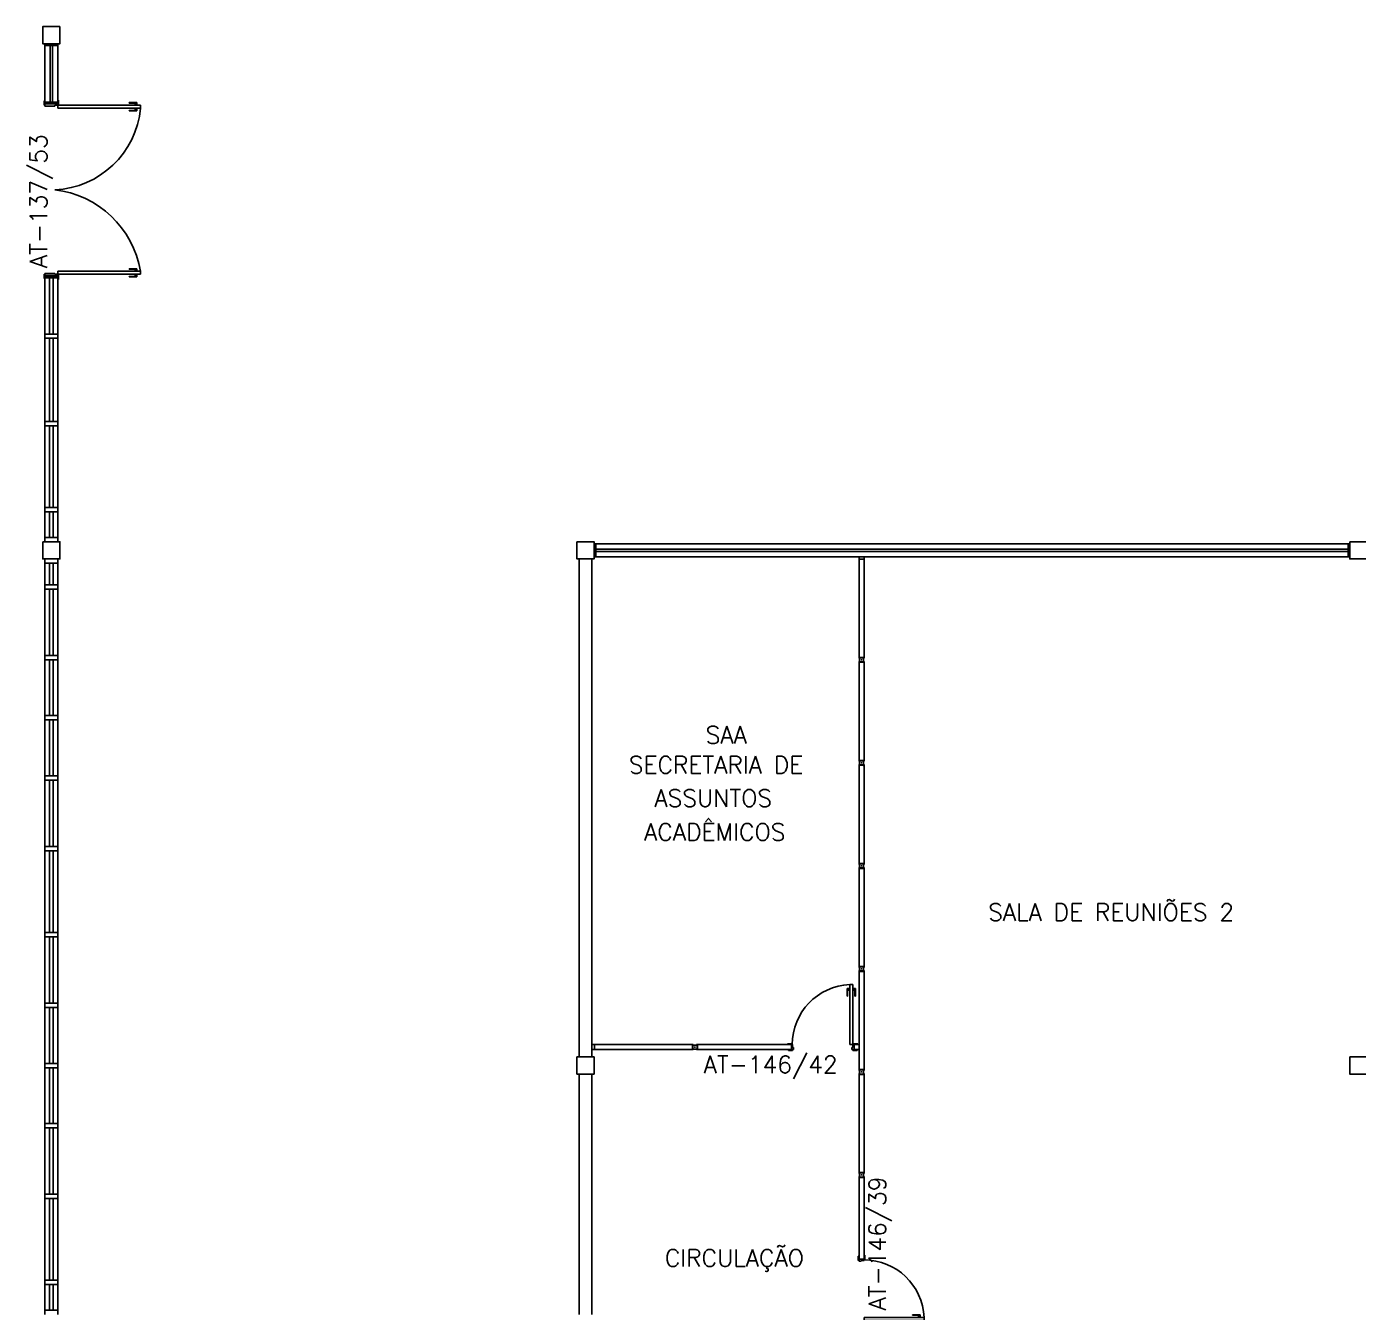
# Model space of a CAD drawing. Header units: millimetres. Extents: x 2069 to 2250, y 1124 to 1284.
# Drawn here: x 2205.69 to 2221.19, y 1167.11 to 1182.08 of the extents above; entities that cross this region are included whole.
import ezdxf

# ---------------------------------------------------------------- set-up
doc = ezdxf.new("R2010")
doc.units = ezdxf.units.MM
for name, color, linetype in [('ALV', 2, 'Continuous'), ('DIV', 2, 'Continuous'), ('DIV2', 2, 'Continuous'), ('ENDEREÇO', 2, 'Continuous'), ('JANELA', 1, 'Continuous'), ('MACANETA', 1, 'Continuous'), ('MARCO', 2, 'Continuous'), ('PILARES', 3, 'Continuous'), ('PORTA', 2, 'Continuous'), ('TEXTO', 2, 'Continuous')]:
    doc.layers.add(name, color=color, linetype=linetype)
doc.styles.add('UNB-100', font='simplex.shx', dxfattribs={"height": 0.2})

# ---------------------------------------------------------------- blocks, each defined once
blk = doc.blocks.new('DIV12')
for p, q in [((-0.0051, 0), (0.0051, 0)), ((0, -0.0051), (0, 0.0051)), ((0.0285, 0.0285), (1.1715, 0.0285)), ((0.0285, -0.0285), (0.0285, 0.0285)), ((1.1715, -0.0285), (1.1715, 0.0285)), ((1.1949, 0), (1.2051, 0)), ((1.2, -0.0051), (1.2, 0.0051)), ((0.0285, -0.0285), (1.1715, -0.0285))]:
    blk.add_line(p, q)
blk = doc.blocks.new('MTT')
for p, q in [((-0.029, 0.018), (-0.029, 0.029)), ((-0.019, 0.029), (-0.029, 0.029)), ((-0.024, 0.018), (-0.029, 0.018)), ((-0.024, 0.018), (-0.024, -0.019)), ((-0.019, 0.024), (-0.019, 0.029)), ((-0.019, 0.024), (0.018, 0.024)), ((-0.005, 0), (0.005, 0)), ((0, -0.005), (0, 0.005)), ((0.018, 0.024), (0.018, 0.029)), ((0.018, 0.029), (0.029, 0.029)), ((0.024, 0.018), (0.029, 0.018)), ((0.024, 0.018), (0.024, -0.019)), ((0.029, 0.018), (0.029, 0.029)), ((-0.029, -0.019), (-0.024, -0.019)), ((-0.029, -0.019), (-0.029, -0.029)), ((-0.019, -0.029), (-0.029, -0.029)), ((0.018, -0.024), (-0.019, -0.024)), ((-0.019, -0.024), (-0.019, -0.029)), ((0.018, -0.024), (0.018, -0.029)), ((0.018, -0.029), (0.029, -0.029)), ((0.029, -0.019), (0.024, -0.019)), ((0.029, -0.019), (0.029, -0.029))]:
    blk.add_line(p, q)
blk = doc.blocks.new('IMTT')
for p, q in [((-0.005, 0), (0.005, 0)), ((0.029, 0.029), (0, 0.029)), ((0, -0.028), (0, 0.029)), ((0.029, -0.028), (0, -0.028))]:
    blk.add_line(p, q)
blk = doc.blocks.new('DOOR70')
at = {"layer": 'MACANETA', "color": 1}
for p, q in [((-0.015, -0.565), (-0.01, -0.565)), ((-0.015, -0.655), (-0.015, -0.565)), ((-0.01, -0.655), (-0.01, -0.565)), ((0.08, -0.565), (0.075, -0.565)), ((0.075, -0.655), (0.075, -0.565)), ((0.08, -0.655), (0.08, -0.565)), ((-0.015, -0.655), (0.012, -0.655)), ((-0.01, -0.635), (0.012, -0.635)), ((0.012, -0.663), (0.012, -0.628)), ((0.012, -0.628), (0.015, -0.628)), ((0.012, -0.663), (0.015, -0.663)), ((0.053, -0.628), (0.05, -0.628)), ((0.053, -0.663), (0.05, -0.663)), ((0.053, -0.663), (0.053, -0.628)), ((0.075, -0.635), (0.053, -0.635)), ((0.08, -0.655), (0.053, -0.655))]:
    blk.add_line(p, q, dxfattribs=at)
at = {"layer": 'PORTA'}
for p, q in [((0.015, -0.7), (0.015, 0)), ((0.015, 0), (0.05, 0)), ((0.05, -0.7), (0.05, 0)), ((0.05, -0.7), (0.015, -0.7))]:
    blk.add_line(p, q, dxfattribs=at)
at = {"layer": 'PORTA', "color": 1}
blk.add_arc((0.02, 0), 0.7, 272.4563, 0, dxfattribs=at)

msp = doc.modelspace()

# ---------------------------------------------------------------- linework, layer by layer
at = {"layer": 'ALV'}
for p, q in [((2205.89825, 1181.88127), (2206.04825, 1181.88127)), ((2205.89825, 1181.18127), (2206.04825, 1181.18127)), ((2206.04825, 1181.18127), (2205.89825, 1181.18127)), ((2205.89825, 1179.17627), (2205.89825, 1179.18127)), ((2206.04825, 1179.18127), (2205.89825, 1179.18127)), ((2206.04825, 1179.17627), (2205.89825, 1179.17627)), ((2206.04825, 1179.17627), (2206.04825, 1179.18127)), ((2212.29325, 1176.05627), (2212.29325, 1175.90627)), ((2221.09325, 1175.90627), (2221.09325, 1176.05627)), ((2212.11825, 1175.88127), (2212.11825, 1170.08127)), ((2212.26825, 1175.88127), (2212.26825, 1170.08127)), ((2212.11825, 1169.88127), (2212.11825, 1167.08127)), ((2212.26825, 1169.88127), (2212.26825, 1167.08127))]:
    msp.add_line(p, q, dxfattribs=at)
at = {"layer": 'DIV', "color": 3}
for p, q in [((2205.89825, 1181.88127), (2206.04825, 1181.88127)), ((2205.89825, 1178.45127), (2205.89825, 1178.50127)), ((2205.89825, 1178.50127), (2206.04825, 1178.50127)), ((2205.89825, 1178.45127), (2206.04825, 1178.45127)), ((2206.04825, 1178.45127), (2206.04825, 1178.50127)), ((2205.89825, 1177.43127), (2205.89825, 1177.48127)), ((2205.89825, 1177.48127), (2206.04825, 1177.48127)), ((2206.04825, 1177.43127), (2206.04825, 1177.48127)), ((2205.89825, 1177.43127), (2206.04825, 1177.43127)), ((2205.89825, 1176.48127), (2206.04825, 1176.48127)), ((2205.89825, 1176.43127), (2205.89825, 1176.48127)), ((2205.89825, 1176.43127), (2206.04825, 1176.43127)), ((2206.04825, 1176.43127), (2206.04825, 1176.48127)), ((2205.89825, 1176.13127), (2206.04825, 1176.13127)), ((2205.89825, 1176.08127), (2205.89825, 1176.13127)), ((2205.89825, 1176.08127), (2206.04825, 1176.08127)), ((2206.04825, 1176.08127), (2206.04825, 1176.13127)), ((2205.89825, 1175.88127), (2205.89825, 1175.83127)), ((2205.89825, 1175.88127), (2206.04825, 1175.88127)), ((2205.89825, 1175.83127), (2206.04825, 1175.83127)), ((2206.04825, 1175.88127), (2206.04825, 1175.83127)), ((2205.89825, 1175.58127), (2205.89825, 1175.53127)), ((2205.89825, 1175.58127), (2206.04825, 1175.58127)), ((2205.89825, 1175.53127), (2206.04825, 1175.53127)), ((2206.04825, 1175.58127), (2206.04825, 1175.53127)), ((2205.89825, 1174.70627), (2205.89825, 1174.75627)), ((2205.89825, 1174.75627), (2206.04825, 1174.75627)), ((2205.89825, 1174.70627), (2206.04825, 1174.70627)), ((2206.04825, 1174.70627), (2206.04825, 1174.75627)), ((2205.89825, 1174.00627), (2205.89825, 1174.05627)), ((2205.89825, 1174.05627), (2206.04825, 1174.05627)), ((2206.04825, 1174.00627), (2206.04825, 1174.05627)), ((2205.89825, 1174.00627), (2206.04825, 1174.00627)), ((2205.89825, 1173.30627), (2205.89825, 1173.35627)), ((2205.89825, 1173.35627), (2206.04825, 1173.35627)), ((2205.89825, 1173.30627), (2206.04825, 1173.30627)), ((2206.04825, 1173.30627), (2206.04825, 1173.35627)), ((2205.89825, 1172.53127), (2205.89825, 1172.48127)), ((2205.89825, 1172.53127), (2206.04825, 1172.53127)), ((2206.04825, 1172.53127), (2206.04825, 1172.48127)), ((2205.89825, 1172.48127), (2206.04825, 1172.48127)), ((2205.89825, 1171.53127), (2206.04825, 1171.53127)), ((2205.89825, 1171.53127), (2205.89825, 1171.48127)), ((2205.89825, 1171.48127), (2206.04825, 1171.48127)), ((2206.04825, 1171.53127), (2206.04825, 1171.48127)), ((2205.89825, 1170.65627), (2205.89825, 1170.70627)), ((2205.89825, 1170.70627), (2206.04825, 1170.70627)), ((2205.89825, 1170.65627), (2206.04825, 1170.65627)), ((2206.04825, 1170.65627), (2206.04825, 1170.70627)), ((2205.89825, 1170.00627), (2206.04825, 1170.00627)), ((2205.89825, 1169.95627), (2205.89825, 1170.00627)), ((2205.89825, 1169.95627), (2206.04825, 1169.95627)), ((2206.04825, 1169.95627), (2206.04825, 1170.00627)), ((2205.89825, 1169.25627), (2205.89825, 1169.30627)), ((2205.89825, 1169.30627), (2206.04825, 1169.30627)), ((2205.89825, 1169.25627), (2206.04825, 1169.25627)), ((2206.04825, 1169.25627), (2206.04825, 1169.30627)), ((2205.89825, 1168.43127), (2205.89825, 1168.48127)), ((2205.89825, 1168.48127), (2206.04825, 1168.48127)), ((2206.04825, 1168.43127), (2206.04825, 1168.48127)), ((2205.89825, 1168.43127), (2206.04825, 1168.43127)), ((2205.89825, 1167.48127), (2206.04825, 1167.48127)), ((2205.89825, 1167.43127), (2205.89825, 1167.48127)), ((2205.89825, 1167.43127), (2206.04825, 1167.43127)), ((2206.04825, 1167.43127), (2206.04825, 1167.48127)), ((2205.89825, 1167.13127), (2206.04825, 1167.13127)), ((2205.89825, 1167.08127), (2205.89825, 1167.13127)), ((2206.04825, 1167.08127), (2206.04825, 1167.13127))]:
    msp.add_line(p, q, dxfattribs=at)
at = {"layer": 'DIV2'}
for p, q in [((2213.49675, 1170.16777), (2213.49675, 1170.22477)), ((2213.49675, 1170.22477), (2214.59075, 1170.22477)), ((2214.54575, 1170.22477), (2214.54575, 1170.23477)), ((2214.54575, 1170.23477), (2214.59575, 1170.23477)), ((2214.59075, 1170.22477), (2214.59075, 1170.16777)), ((2214.59075, 1170.22477), (2214.59575, 1170.22477)), ((2214.59575, 1170.23477), (2214.59575, 1170.22477)), ((2214.59575, 1170.22477), (2214.60575, 1170.22477)), ((2214.60575, 1170.22477), (2214.60575, 1170.18977)), ((2214.60575, 1170.18977), (2214.61575, 1170.18977)), ((2214.61575, 1170.18977), (2214.61575, 1170.16777)), ((2215.30575, 1170.18977), (2215.29575, 1170.18977)), ((2215.29575, 1170.18977), (2215.29575, 1170.16777)), ((2215.31575, 1170.22477), (2215.30575, 1170.22477)), ((2215.30575, 1170.22477), (2215.30575, 1170.18977)), ((2215.36575, 1170.23477), (2215.31575, 1170.23477)), ((2215.31575, 1170.23477), (2215.31575, 1170.22477)), ((2215.32075, 1170.22477), (2215.31575, 1170.22477)), ((2215.32075, 1170.22477), (2215.37975, 1170.22477)), ((2215.32075, 1170.22477), (2215.32075, 1170.16777)), ((2215.36575, 1170.22477), (2215.36575, 1170.23477)), ((2215.37975, 1170.16777), (2215.37975, 1170.22477)), ((2213.49675, 1170.16777), (2214.59075, 1170.16777)), ((2214.55575, 1170.15777), (2214.55575, 1170.16777)), ((2214.60575, 1170.15777), (2214.55575, 1170.15777)), ((2214.59075, 1170.16777), (2214.60575, 1170.16777)), ((2214.61575, 1170.16777), (2214.60575, 1170.16777)), ((2214.60575, 1170.16777), (2214.60575, 1170.15777)), ((2215.29575, 1170.16777), (2215.30575, 1170.16777)), ((2215.30575, 1170.16777), (2215.30575, 1170.15777)), ((2215.32075, 1170.16777), (2215.30575, 1170.16777)), ((2215.30575, 1170.15777), (2215.35575, 1170.15777)), ((2215.32075, 1170.16777), (2215.37975, 1170.16777)), ((2215.35575, 1170.15777), (2215.35575, 1170.16777)), ((2215.37975, 1168.67777), (2215.37975, 1167.72727)), ((2215.43675, 1168.67777), (2215.37975, 1168.67777)), ((2215.43675, 1168.67777), (2215.43675, 1167.72727)), ((2215.36975, 1167.71227), (2215.36975, 1167.76227)), ((2215.36975, 1167.76227), (2215.37975, 1167.76227)), ((2215.37975, 1167.71227), (2215.36975, 1167.71227)), ((2215.43675, 1167.72727), (2215.37975, 1167.72727)), ((2215.37975, 1167.72727), (2215.37975, 1167.71227)), ((2215.37975, 1167.70227), (2215.37975, 1167.71227)), ((2215.40175, 1167.70227), (2215.37975, 1167.70227)), ((2215.43675, 1167.71227), (2215.40175, 1167.71227)), ((2215.40175, 1167.71227), (2215.40175, 1167.70227)), ((2215.43675, 1167.77227), (2215.44675, 1167.77227)), ((2215.43675, 1167.72727), (2215.43675, 1167.72227)), ((2215.44675, 1167.72227), (2215.43675, 1167.72227)), ((2215.43675, 1167.72227), (2215.43675, 1167.71227)), ((2215.44675, 1167.77227), (2215.44675, 1167.72227))]:
    msp.add_line(p, q, dxfattribs=at)
at = {"layer": 'JANELA', "color": 3}
for p, q in [((2205.89825, 1181.86127), (2205.89825, 1181.88127)), ((2206.04825, 1181.86127), (2205.89825, 1181.86127)), ((2206.04825, 1181.88127), (2206.04825, 1181.86127)), ((2205.89825, 1181.20127), (2205.89825, 1181.18127)), ((2206.04825, 1181.20127), (2205.89825, 1181.20127)), ((2206.04825, 1181.18127), (2206.04825, 1181.20127)), ((2205.89825, 1179.15627), (2205.89825, 1179.17627)), ((2206.04825, 1179.17627), (2206.04825, 1179.15627)), ((2206.04825, 1179.15627), (2205.89825, 1179.15627)), ((2212.29325, 1176.05627), (2212.31325, 1176.05627)), ((2212.31325, 1176.05627), (2212.31325, 1175.90627)), ((2221.07325, 1176.05627), (2221.07325, 1175.90627)), ((2221.09325, 1176.05627), (2221.07325, 1176.05627)), ((2212.31325, 1175.90627), (2212.29325, 1175.90627)), ((2221.07325, 1175.90627), (2221.09325, 1175.90627))]:
    msp.add_line(p, q, dxfattribs=at)
at = {"layer": 'JANELA'}
for p, q in [((2205.89825, 1181.86127), (2205.89825, 1181.20127)), ((2205.95825, 1181.86127), (2205.95825, 1181.20127)), ((2205.98825, 1181.86127), (2205.98825, 1181.20127)), ((2206.04825, 1181.86127), (2206.04825, 1181.20127)), ((2205.89825, 1179.15627), (2205.89825, 1178.50127)), ((2205.95325, 1179.15627), (2205.95325, 1178.50127)), ((2205.99325, 1179.15627), (2205.99325, 1178.50127)), ((2206.04825, 1179.15627), (2206.04825, 1178.50127)), ((2205.89825, 1178.45127), (2205.89825, 1177.48127)), ((2205.95325, 1178.45127), (2205.95325, 1177.48127)), ((2205.99325, 1178.45127), (2205.99325, 1177.48127)), ((2206.04825, 1178.45127), (2206.04825, 1177.48127)), ((2205.89825, 1177.43127), (2205.89825, 1176.48127)), ((2205.95325, 1177.43127), (2205.95325, 1176.48127)), ((2205.99325, 1177.43127), (2205.99325, 1176.48127)), ((2206.04825, 1177.43127), (2206.04825, 1176.48127)), ((2205.89825, 1176.43127), (2205.89825, 1176.13127)), ((2205.95325, 1176.43127), (2205.95325, 1176.13127)), ((2205.99325, 1176.43127), (2205.99325, 1176.13127)), ((2206.04825, 1176.43127), (2206.04825, 1176.13127)), ((2212.31325, 1176.05627), (2221.07325, 1176.05627)), ((2212.31325, 1175.99627), (2221.07325, 1175.99627)), ((2212.31325, 1175.96627), (2221.07325, 1175.96627)), ((2205.89825, 1175.83127), (2205.89825, 1175.58127)), ((2205.95325, 1175.83127), (2205.95325, 1175.58127)), ((2205.99325, 1175.83127), (2205.99325, 1175.58127)), ((2206.04825, 1175.83127), (2206.04825, 1175.58127)), ((2212.31325, 1175.90627), (2221.07325, 1175.90627)), ((2205.89825, 1175.53127), (2205.89825, 1174.75627)), ((2205.95325, 1175.53127), (2205.95325, 1174.75627)), ((2205.99325, 1175.53127), (2205.99325, 1174.75627)), ((2206.04825, 1175.53127), (2206.04825, 1174.75627)), ((2205.89825, 1174.70627), (2205.89825, 1174.05627)), ((2205.95325, 1174.70627), (2205.95325, 1174.05627)), ((2205.99325, 1174.70627), (2205.99325, 1174.05627)), ((2206.04825, 1174.70627), (2206.04825, 1174.05627)), ((2205.89825, 1174.00627), (2205.89825, 1173.35627)), ((2205.95325, 1174.00627), (2205.95325, 1173.35627)), ((2205.99325, 1174.00627), (2205.99325, 1173.35627)), ((2206.04825, 1174.00627), (2206.04825, 1173.35627)), ((2205.89825, 1173.30627), (2205.89825, 1172.53127)), ((2205.95325, 1173.30627), (2205.95325, 1172.53127)), ((2205.99325, 1173.30627), (2205.99325, 1172.53127)), ((2206.04825, 1173.30627), (2206.04825, 1172.53127)), ((2205.89825, 1172.48127), (2205.89825, 1171.53127)), ((2205.95325, 1172.48127), (2205.95325, 1171.53127)), ((2205.99325, 1172.48127), (2205.99325, 1171.53127)), ((2206.04825, 1172.48127), (2206.04825, 1171.53127)), ((2205.89825, 1171.48127), (2205.89825, 1170.70627)), ((2205.95325, 1171.48127), (2205.95325, 1170.70627)), ((2205.99325, 1171.48127), (2205.99325, 1170.70627)), ((2206.04825, 1171.48127), (2206.04825, 1170.70627)), ((2205.89825, 1170.65627), (2205.89825, 1170.00627)), ((2205.95325, 1170.65627), (2205.95325, 1170.00627)), ((2205.99325, 1170.65627), (2205.99325, 1170.00627)), ((2206.04825, 1170.65627), (2206.04825, 1170.00627)), ((2205.89825, 1169.95627), (2205.89825, 1169.30627)), ((2205.95325, 1169.95627), (2205.95325, 1169.30627)), ((2205.99325, 1169.95627), (2205.99325, 1169.30627)), ((2206.04825, 1169.95627), (2206.04825, 1169.30627)), ((2205.89825, 1169.25627), (2205.89825, 1168.48127)), ((2205.95325, 1169.25627), (2205.95325, 1168.48127)), ((2205.99325, 1169.25627), (2205.99325, 1168.48127)), ((2206.04825, 1169.25627), (2206.04825, 1168.48127)), ((2205.89825, 1168.43127), (2205.89825, 1167.48127)), ((2205.95325, 1168.43127), (2205.95325, 1167.48127)), ((2205.99325, 1168.43127), (2205.99325, 1167.48127)), ((2206.04825, 1168.43127), (2206.04825, 1167.48127)), ((2205.89825, 1167.43127), (2205.89825, 1167.13127)), ((2205.95325, 1167.43127), (2205.95325, 1167.13127)), ((2205.99325, 1167.43127), (2205.99325, 1167.13127)), ((2206.04825, 1167.43127), (2206.04825, 1167.13127))]:
    msp.add_line(p, q, dxfattribs=at)
at = {"layer": 'MACANETA'}
for p, q in [((2206.96825, 1181.19627), (2206.87825, 1181.19627)), ((2206.87825, 1181.19627), (2206.87825, 1181.19127)), ((2206.96825, 1181.19127), (2206.87825, 1181.19127)), ((2206.94825, 1181.19127), (2206.94825, 1181.16927)), ((2206.96825, 1181.19627), (2206.96825, 1181.16927)), ((2206.96825, 1181.10627), (2206.87825, 1181.10627)), ((2206.87825, 1181.10127), (2206.87825, 1181.10627)), ((2206.96825, 1181.10127), (2206.87825, 1181.10127)), ((2206.94075, 1181.16927), (2206.94075, 1181.16627)), ((2206.97575, 1181.16927), (2206.94075, 1181.16927)), ((2206.94075, 1181.12827), (2206.94075, 1181.13127)), ((2206.97575, 1181.12827), (2206.94075, 1181.12827)), ((2206.94825, 1181.10627), (2206.94825, 1181.12827)), ((2206.96825, 1181.10127), (2206.96825, 1181.12827)), ((2206.97575, 1181.16927), (2206.97575, 1181.16627)), ((2206.97575, 1181.12827), (2206.97575, 1181.13127)), ((2206.87825, 1179.26127), (2206.87825, 1179.25627)), ((2206.96825, 1179.26127), (2206.87825, 1179.26127)), ((2206.96825, 1179.25627), (2206.87825, 1179.25627)), ((2206.97575, 1179.23427), (2206.94075, 1179.23427)), ((2206.94075, 1179.23427), (2206.94075, 1179.23127)), ((2206.94075, 1179.19327), (2206.94075, 1179.19627)), ((2206.97575, 1179.19327), (2206.94075, 1179.19327)), ((2206.94825, 1179.25627), (2206.94825, 1179.23427)), ((2206.94825, 1179.17127), (2206.94825, 1179.19327)), ((2206.96825, 1179.26127), (2206.96825, 1179.23427)), ((2206.96825, 1179.16627), (2206.96825, 1179.19327)), ((2206.97575, 1179.23427), (2206.97575, 1179.23127)), ((2206.97575, 1179.19327), (2206.97575, 1179.19627)), ((2206.87825, 1179.16627), (2206.87825, 1179.17127)), ((2206.96825, 1179.17127), (2206.87825, 1179.17127)), ((2206.96825, 1179.16627), (2206.87825, 1179.16627))]:
    msp.add_line(p, q, dxfattribs=at)
at = {"layer": 'MARCO'}
for p, q in [((2205.88825, 1181.21627), (2205.89825, 1181.21627)), ((2205.88825, 1181.16627), (2205.88825, 1181.21627)), ((2206.04825, 1181.22627), (2206.05825, 1181.22627)), ((2206.05825, 1181.22627), (2206.05825, 1181.17627)), ((2205.89825, 1181.16627), (2205.88825, 1181.16627)), ((2205.89825, 1181.18127), (2205.89825, 1181.16627)), ((2205.89825, 1181.15627), (2205.89825, 1181.16627)), ((2206.01325, 1181.15627), (2205.89825, 1181.15627)), ((2206.01325, 1181.16627), (2206.01325, 1181.15627)), ((2206.04825, 1181.16627), (2206.01325, 1181.16627)), ((2206.04825, 1181.18127), (2206.04825, 1181.17627)), ((2206.04825, 1181.17627), (2206.04825, 1181.16627)), ((2206.05825, 1181.17627), (2206.04825, 1181.17627)), ((2205.89825, 1179.19627), (2205.88825, 1179.19627)), ((2205.88825, 1179.19627), (2205.88825, 1179.14627)), ((2206.01325, 1179.20627), (2205.89825, 1179.20627)), ((2205.89825, 1179.20627), (2205.89825, 1179.19627)), ((2205.89825, 1179.18127), (2205.89825, 1179.19627)), ((2206.01325, 1179.19627), (2206.01325, 1179.20627)), ((2206.04825, 1179.19627), (2206.01325, 1179.19627)), ((2206.04825, 1179.18627), (2206.04825, 1179.19627)), ((2206.05825, 1179.18627), (2206.04825, 1179.18627)), ((2206.04825, 1179.18127), (2206.04825, 1179.18627)), ((2206.05825, 1179.13627), (2206.05825, 1179.18627)), ((2205.88825, 1179.14627), (2205.89825, 1179.14627)), ((2206.04825, 1179.13627), (2206.05825, 1179.13627))]:
    msp.add_line(p, q, dxfattribs=at)
at = {"layer": 'PILARES'}
for points in [[(2206.07325, 1182.08127), (2206.07325, 1181.88127), (2205.87325, 1181.88127), (2205.87325, 1182.08127)], [(2205.87325, 1176.08127), (2206.07325, 1176.08127), (2206.07325, 1175.88127), (2205.87325, 1175.88127)], [(2212.09325, 1176.08127), (2212.29325, 1176.08127), (2212.29325, 1175.88127), (2212.09325, 1175.88127)], [(2221.09325, 1176.08127), (2221.29325, 1176.08127), (2221.29325, 1175.88127), (2221.09325, 1175.88127)], [(2212.09325, 1170.08127), (2212.29325, 1170.08127), (2212.29325, 1169.88127), (2212.09325, 1169.88127)], [(2221.09325, 1170.08127), (2221.29325, 1170.08127), (2221.29325, 1169.88127), (2221.09325, 1169.88127)]]:
    msp.add_lwpolyline(points, close=True, dxfattribs=at)
at = {"layer": 'PORTA'}
for p, q in [((2206.04825, 1181.16627), (2206.04825, 1181.13127)), ((2207.01325, 1181.16627), (2206.04825, 1181.16627)), ((2207.01325, 1181.13127), (2206.04825, 1181.13127)), ((2207.01325, 1181.13127), (2207.01325, 1181.16627)), ((2206.04825, 1179.19627), (2206.04825, 1179.23127)), ((2207.01325, 1179.23127), (2206.04825, 1179.23127)), ((2207.01325, 1179.19627), (2206.04825, 1179.19627)), ((2207.01325, 1179.23127), (2207.01325, 1179.19627))]:
    msp.add_line(p, q, dxfattribs=at)
at = {"layer": 'PORTA', "color": 1}
for centre, radius, start, end in [((2205.96938, 1181.22794), 1.04759, 272.400117, 354.705219), ((2205.87837, 1179.03887), 1.15033, 9.62819, 83.266474)]:
    msp.add_arc(centre, radius, start, end, dxfattribs=at)

# ---------------------------------------------------------------- block references
at = {"layer": 'DIV'}
for p, rotation in [((2215.32075, 1170.22477), 180.0000000051446), ((2215.43675, 1166.99727), 90.00000000514466)]:
    msp.add_blockref('DOOR70', p, dxfattribs=dict(at, rotation=rotation))
at = {"layer": 'DIV2'}
for name, p, rotation in [('DIV12', (2215.40825, 1174.70627), 90), ('IMTT', (2215.40825, 1175.90627), 270), ('DIV12', (2215.40825, 1173.50627), 90), ('DIV12', (2215.40825, 1172.30627), 90), ('DIV12', (2215.40825, 1171.10627), 90), ('DIV12', (2215.40825, 1171.10627), 270), ('DIV12', (2213.46825, 1170.19627), 180), ('DIV12', (2215.40825, 1168.70627), 90)]:
    msp.add_blockref(name, p, dxfattribs=dict(at, rotation=rotation))
for name, p in [('MTT', (2215.40825, 1174.70627)), ('MTT', (2215.40825, 1173.50627)), ('MTT', (2215.40825, 1172.30627)), ('MTT', (2215.40825, 1171.10627)), ('IMTT', (2212.26825, 1170.19627)), ('MTT', (2213.46825, 1170.19627)), ('MTT', (2215.40825, 1169.90627)), ('MTT', (2215.40825, 1168.70627))]:
    msp.add_blockref(name, p, dxfattribs=at)

# ---------------------------------------------------------------- texts
at = {"layer": 'ENDEREÇO', "style": 'UNB-100'}
for s, p in [('AT-137/53', (2205.92409, 1179.2682)), ('AT-146/39', (2215.69265, 1167.12838))]:
    msp.add_text(s, height=0.2, rotation=90, dxfattribs=at).set_placement(p)
msp.add_text('AT-146/42', height=0.2, dxfattribs=at).set_placement((2213.57008, 1169.89254))
at = {"layer": 'TEXTO', "style": 'UNB-100'}
for s, p in [('SAA', (2213.59249, 1173.73186)), ('SECRETARIA DE', (2212.6978, 1173.3827)), ('ASSUNTOS', (2212.99571, 1172.99573)), ('ACADÊMICOS', (2212.87655, 1172.60131)), ('SALA DE REUNIÕES 2', (2216.88291, 1171.66716)), ('CIRCULAÇÃO', (2213.11733, 1167.63943))]:
    msp.add_text(s, height=0.2, dxfattribs=at).set_placement(p)

doc.saveas('drawing.dxf')
